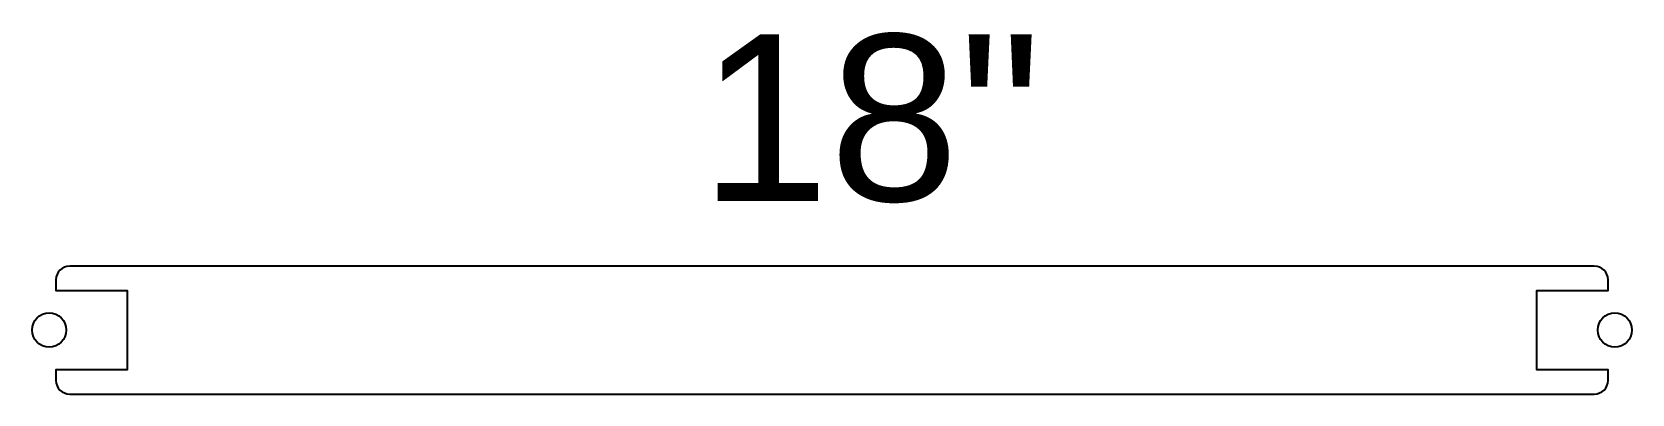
# Model space of a CAD drawing. Extents: x -0.005 to 0.462, y -0.019 to 0.087.
import ezdxf

# ---------------------------------------------------------------- set-up
doc = ezdxf.new("R2010")
doc.units = 0
doc.layers.add('90°', color=94, linetype='Continuous')
doc.layers.add('RECTO', color=20, linetype='Continuous')
doc.styles.get("Standard").update_dxf_attribs({"font": 'arial.ttf'})

msp = doc.modelspace()

# ---------------------------------------------------------------- linework, layer by layer
at = {"color": 251, "true_color": 0x636466}
msp.add_circle((0.457, 0), 0.005, dxfattribs=at)
at = {"layer": 'RECTO'}
msp.add_lwpolyline([(0.451, 0.0187), (0.006, 0.0187, 0.414213), (0.002, 0.0147), (0.002, 0.0116), (0.0228, 0.0116), (0.0228, -0.0116), (0.002, -0.0116), (0.002, -0.0147, 0.414213), (0.006, -0.0187), (0.451, -0.0187, 0.414213), (0.455, -0.0147), (0.455, -0.0116), (0.4342, -0.0116), (0.4342, 0.0116), (0.455, 0.0116), (0.455, 0.0147, 0.414213), (0.451, 0.0187, 0)], format="xyb", dxfattribs=at)
at = {"layer": 'RECTO', "color": 251, "true_color": 0x636466}
msp.add_circle((0, 0), 0.005, dxfattribs=at)

# ---------------------------------------------------------------- texts
at = {"layer": '90°'}
msp.add_text('18"', height=0.048665, dxfattribs=at).set_placement((0.18992, 0.03773))

doc.saveas('drawing.dxf')
